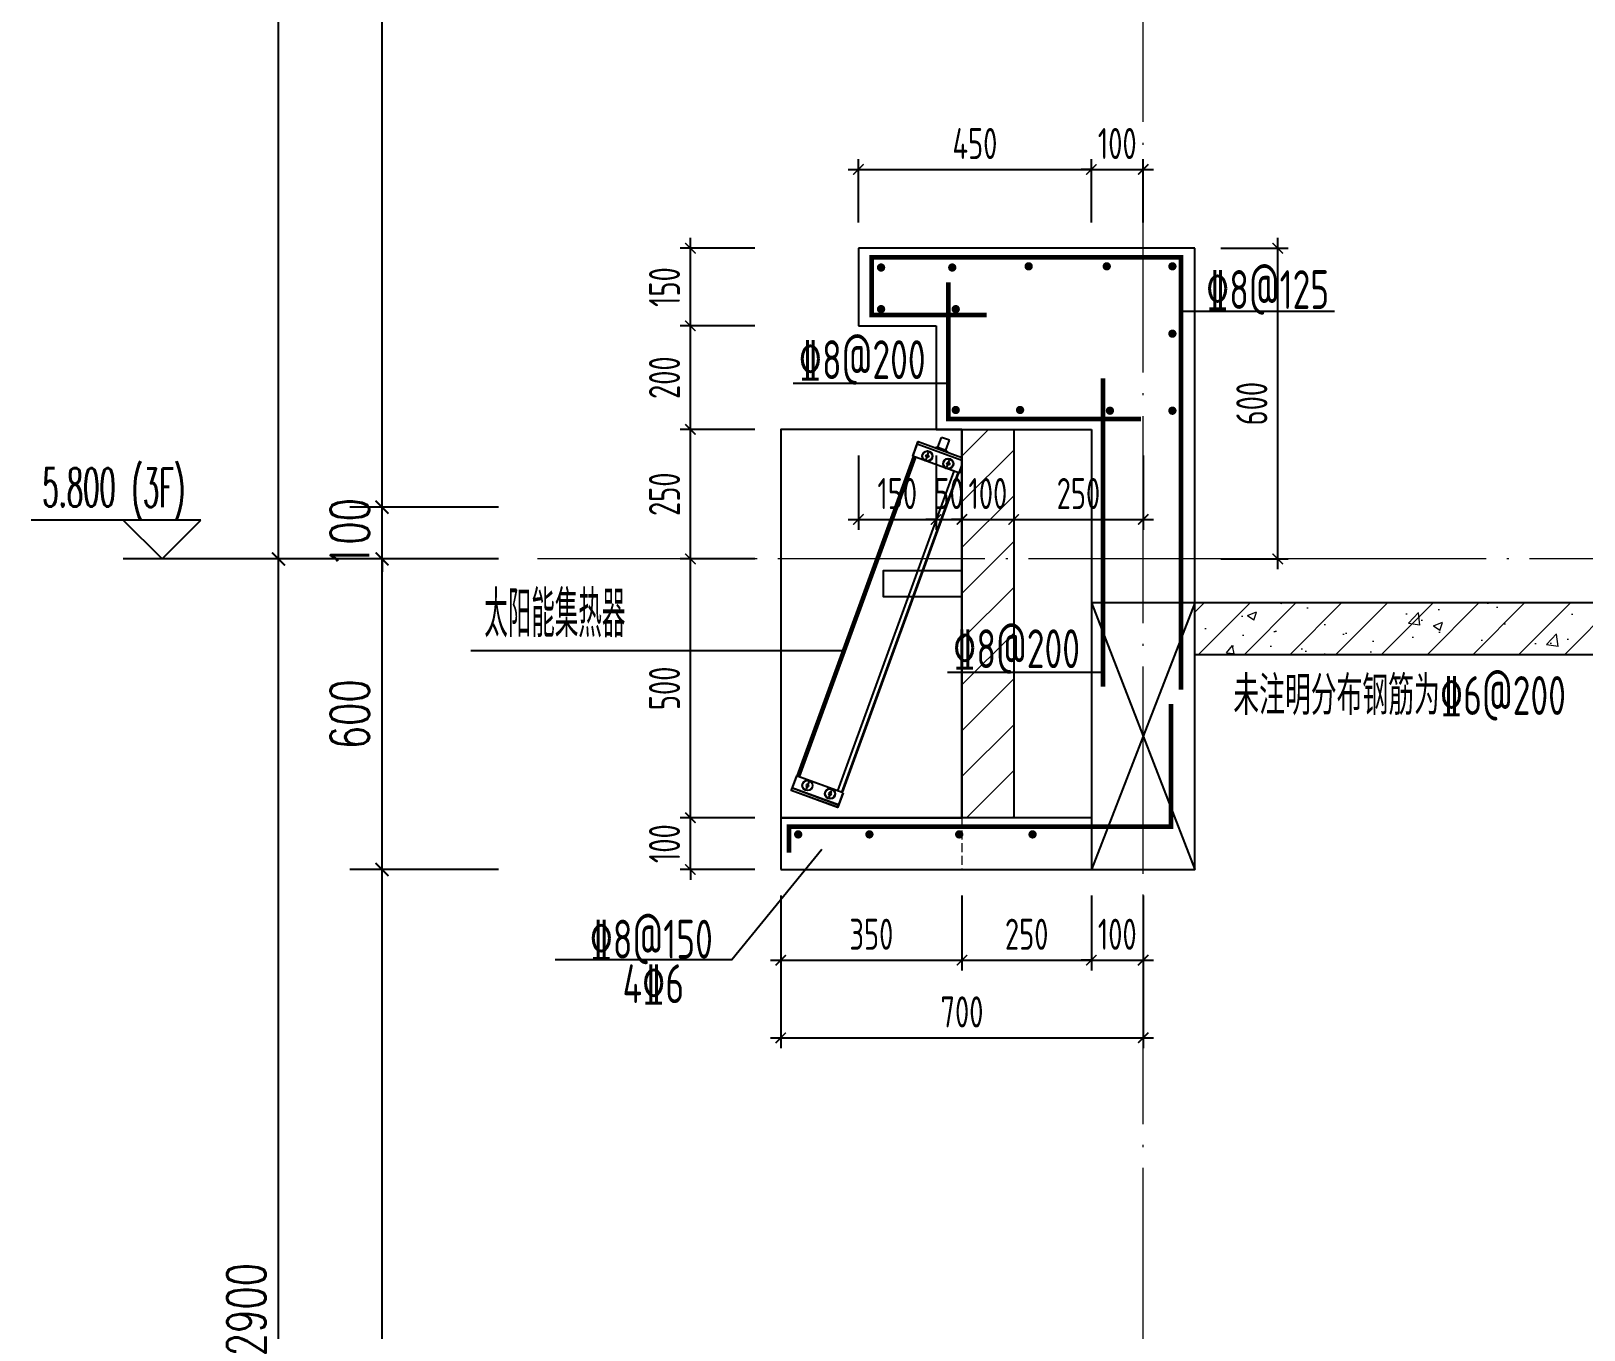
# Model space of a CAD drawing. Extents: x -1307975 to -76406, y -96289 to 379359.
# Drawn here: x -611082 to -608082, y 262491 to 265000 of the extents above; entities that cross this region are included whole.
import ezdxf
from ezdxf.xclip import XClip

# ---------------------------------------------------------------- set-up
doc = ezdxf.new("R2010")
doc.units = 0
doc.header["$LTSCALE"] = 1000
doc.header["$XCLIPFRAME"] = 2
doc.linetypes.add('DASH', pattern=[0.35, 0.25, -0.1])
doc.linetypes.add('DOTE', pattern=[2.42, 2, -0.2, 0.02, -0.2])
doc.layers.get('0').update_dxf_attribs({"linetype": 'CONTINUOUS'})
doc.layers.get('DEFPOINTS').update_dxf_attribs({"linetype": 'CONTINUOUS'})
for name, color, linetype in [('DIM', 2, 'CONTINUOUS'), ('DIM_ELEV', 3, 'CONTINUOUS'), ('DIM_IDEN', 67, 'CONTINUOUS'), ('PUB_DIM', 3, 'CONTINUOUS'), ('PUB_TEXT', 2, 'CONTINUOUS'), ('REIN', 6, 'CONTINUOUS'), ('S-大样-砼线', 7, 'CONTINUOUS'), ('S-引出线', 40, 'CONTINUOUS'), ('TEXT', 2, 'CONTINUOUS'), ('WALL', 5, 'CONTINUOUS'), ('实线层', 7, 'CONTINUOUS')]:
    doc.layers.add(name, color=color, linetype=linetype)
for name, color, linetype, lineweight in [('DOTE', 19, 'DOTE', 9), ('PUB_HATCH', 8, 'CONTINUOUS', 9), ('平面-看线', 45, 'CONTINUOUS', 15)]:
    doc.layers.add(name, color=color, linetype=linetype, lineweight=lineweight)
doc.styles.add('_TCH_DIM', font='SIMPLEX.shx', dxfattribs={"width": 0.7, "bigfont": 'GBCBIG.shx'})
doc.styles.add('_TCH_DIM_T3', font='SIMPLEX', dxfattribs={"width": 0.705882, "bigfont": 'GBCBIG'})
doc.styles.add('DIM_FONT_T3', font='SIMPLEX', dxfattribs={"width": 0.705882, "bigfont": 'GBCBIG'})
doc.styles.add('TSSD_DIMENSION', font='Tssdeng.shx', dxfattribs={"width": 0.7, "bigfont": 'tssdchn.shx'})
doc.styles.add('TSSD_REIN', font='tssdeng.shx', dxfattribs={"width": 0.7, "height": 300, "bigfont": 'tssdchn.shx'})
doc.dimstyles.new('_TCH_ARCH&&25', dxfattribs={"dimtxt": 74.375, "dimasz": 25, "dimexe": 62.5, "dimexo": 75, "dimgap": 25, "dimtad": 1, "dimdec": 0, "dimzin": 0, "dimdsep": 46, "dimtxsty": '_TCH_DIM_T3', "dimblk": 'ARCHTICK', "dimcen": 0.09, "dimclrt": 7, "dimazin": 0, "dimtfac": 1, "dimtdec": 0, "dimtix": 1, "dimtmove": 2, "dimatfit": 3, "dimldrblk": 'ARCHTICK', "dimfxl": 1, "dimtolj": 1, "dimtzin": 0, "dimarcsym": 0})
doc.dimstyles.new('TSSD_20_20', dxfattribs={"dimtxt": 60, "dimasz": 20, "dimexe": 20, "dimexo": 50, "dimgap": 20, "dimtad": 1, "dimdec": 0, "dimzin": 0, "dimdsep": 46, "dimtxsty": 'TSSD_DIMENSION', "dimblk": 'ARCHTICK', "dimblk1": 'ARCHTICK', "dimblk2": 'ARCHTICK', "dimcen": 0, "dimdle": 20, "dimclrt": 7, "dimadec": 0, "dimazin": 0, "dimtfac": 1, "dimtdec": 0, "dimtix": 1, "dimtmove": 2, "dimatfit": 3, "dimfxl": 1, "dimtolj": 1, "dimtzin": 0, "dimarcsym": 0})

# ---------------------------------------------------------------- blocks, each defined once
blk = doc.blocks.new('A$C01192DFB')
at = {"layer": '实线层', "color": 5}
for p, q in [((-245.2, 221), (-235.1, 248.7)), ((-244.8, 220.8), (-234.5, 249)), ((-146.5, 211.5), (-236.8, 244.3)), ((-146.9, 212), (-236.2, 244.4)), ((-235.1, 248.7), (-234.7, 248.5)), ((-145.3, 216.4), (-234.6, 248.9)), ((-145.2, 216.5), (-234.5, 249)), ((-196.4, 238.3), (-189.3, 257.6)), ((-174.3, 252.1), (-189.3, 257.6)), ((-181.3, 232.8), (-174.3, 252.1)), ((-468.5, -396.9), (-243.8, 220.5)), ((-243.5, 220.4), (-468.2, -397)), ((-467.7, -397.2), (-243, 220.2)), ((-240, 219.1), (-464.7, -398.3)), ((-239.5, 218.9), (-464.2, -398.5)), ((-155, 188.2), (-245.2, 221)), ((-219.7, 220.8), (-218.7, 223.5)), ((-217.8, 218.6), (-219.7, 220.8)), ((-219.4, 214.4), (-214.3, 228.2)), ((-218.7, 223.5), (-215.9, 224)), ((-215, 219.1), (-217.8, 218.6)), ((-215.9, 224), (-214, 221.8)), ((-214, 221.8), (-215, 219.1)), ((-196.4, 238.3), (-203, 237.5)), ((-176.7, 228), (-203, 237.5)), ((-196.4, 238.3), (-181.3, 232.8)), ((-181.3, 232.8), (-176.7, 228)), ((-179, 199.7), (-174, 213.5)), ((-155.5, 188.3), (-145.2, 216.5)), ((-155, 188.2), (-144.9, 215.9)), ((-144.9, 215.9), (-145.4, 216)), ((-166, 192.2), (-390.7, -425.2)), ((-165.7, 192), (-390.4, -425.3)), ((-381.9, -428.4), (-157.2, 189)), ((-156.8, 188.8), (-381.5, -428.6)), ((-381.1, -428.7), (-156.4, 188.7)), ((-179.3, 206.1), (-178.4, 208.8)), ((-177.5, 203.9), (-179.3, 206.1)), ((-178.4, 208.8), (-175.5, 209.3)), ((-174.6, 204.4), (-177.5, 203.9)), ((-175.5, 209.3), (-173.7, 207.1)), ((-173.7, 207.1), (-174.6, 204.4)), ((-469.9, -396.4), (-480, -424.1)), ((-469.5, -396.6), (-479.7, -424.8)), ((-388.2, -452.5), (-478.4, -419.7)), ((-379.7, -429.2), (-469.9, -396.4)), ((-379.7, -429.2), (-468, -397.1)), ((-450.2, -412.7), (-451.2, -415.4)), ((-451.2, -415.4), (-449.4, -417.6)), ((-445.9, -408), (-450.9, -421.8)), ((-447.4, -412.2), (-450.2, -412.7)), ((-449.4, -417.6), (-446.5, -417.1)), ((-445.5, -414.4), (-447.4, -412.2)), ((-446.5, -417.1), (-445.5, -414.4)), ((-480, -424.1), (-479.6, -424.3)), ((-390.4, -457.1), (-479.7, -424.6)), ((-390.5, -457.2), (-479.7, -424.8)), ((-388.8, -452.7), (-478.1, -420.2)), ((-406.6, -428.6), (-407.6, -431.3)), ((-407.6, -431.3), (-405.7, -433.5)), ((-402.2, -423.9), (-407.2, -437.7)), ((-403.7, -428.1), (-406.6, -428.6)), ((-405.7, -433.5), (-402.9, -433)), ((-401.9, -430.3), (-403.7, -428.1)), ((-402.9, -433), (-401.9, -430.3)), ((-380.2, -429.1), (-390.5, -457.2)), ((-379.7, -429.2), (-389.8, -456.9)), ((-389.8, -456.9), (-390.3, -456.8))]:
    blk.add_line(p, q, dxfattribs=at)
for points in [[(-236.8, 244.3), (-236.7, 244.4), (-236.5, 244.5), (-236.4, 244.5), (-236.2, 244.4)], [(-146.5, 211.5), (-146.5, 211.6), (-146.6, 211.7), (-146.7, 211.9), (-146.9, 212)], [(-478.4, -419.7), (-478.4, -419.8), (-478.4, -420), (-478.2, -420.1), (-478.1, -420.2)], [(-388.2, -452.5), (-388.3, -452.6), (-388.4, -452.7), (-388.6, -452.7), (-388.8, -452.7)]]:
    blk.add_lwpolyline(points, dxfattribs=at)
blk.add_lwpolyline([(0, 0), (-302.4, 0), (-302.4, -49.7), (0, -49.7)], close=True, dxfattribs=at)
for centre, radius in [((-216.8, 221.3), 10), ((-216.8, 221.3), 9.5), ((-176.5, 206.6), 10), ((-176.5, 206.6), 9.5), ((-448.4, -414.9), 10), ((-448.4, -414.9), 9.5), ((-404.7, -430.8), 10), ((-404.7, -430.8), 9.5)]:
    blk.add_circle(centre, radius, dxfattribs=at)
for centre, start, end in [((-234.7, 248.5), 70, 160), ((-145.4, 216), 340, 70), ((-479.6, -424.3), 160, 250), ((-390.3, -456.8), 250, 340)]:
    blk.add_arc(centre, 0.5, start, end, dxfattribs=at)
blk = doc.blocks.new('_ArchTick')
at = {"color": 0, "linetype": 'ByBlock', "const_width": 0.15}
blk.add_lwpolyline([(-0.5, -0.5), (0.5, 0.5)], dxfattribs=at)
blk = doc.blocks.new('*D3181')
at = {"layer": 'DEFPOINTS', "color": 0, "transparency": 16777216}
for p in [(-609033.3, 264733.1), (-609483.3, 264580.8), (-609033.3, 264580.8)]:
    blk.add_point(p, dxfattribs=at)
at = {"layer": 'DIM', "color": 0, "lineweight": -2, "transparency": 16777216}
for p, q in [((-609483.3, 264630.8), (-609483.3, 264753.1)), ((-609033.3, 264630.8), (-609033.3, 264753.1)), ((-609503.3, 264733.1), (-609013.3, 264733.1))]:
    blk.add_line(p, q, dxfattribs=at)
at = {"layer": 'DIM', "color": 0, "lineweight": -2, "transparency": 16777216, "xscale": 20, "yscale": 20, "zscale": 20, "rotation": 180}
blk.add_blockref('_ArchTick', (-609483.3, 264733.1), dxfattribs=at)
at = {"layer": 'DIM', "color": 0, "lineweight": -2, "transparency": 16777216, "xscale": 20, "yscale": 20, "zscale": 20}
blk.add_blockref('_ArchTick', (-609033.3, 264733.1), dxfattribs=at)
at = {"layer": 'DIM', "color": 7, "transparency": 16777216, "insert": (-609258.3, 264783.1), "char_height": 60, "attachment_point": 5, "style": 'TSSD_DIMENSION'}
blk.add_mtext('\\A1;450', dxfattribs=at)
blk = doc.blocks.new('*D3182')
at = {"layer": 'DEFPOINTS', "color": 0, "transparency": 16777216}
for p in [(-608933.3, 264733.1), (-609033.3, 264580.8), (-608933.3, 264580.8)]:
    blk.add_point(p, dxfattribs=at)
at = {"layer": 'DIM', "color": 0, "lineweight": -2, "transparency": 16777216}
for p, q in [((-609033.3, 264630.8), (-609033.3, 264753.1)), ((-608933.3, 264630.8), (-608933.3, 264753.1)), ((-609033.3, 264733.1), (-609053.3, 264733.1)), ((-609033.3, 264733.1), (-608933.3, 264733.1)), ((-608933.3, 264733.1), (-608913.3, 264733.1))]:
    blk.add_line(p, q, dxfattribs=at)
at = {"layer": 'DIM', "color": 0, "lineweight": -2, "transparency": 16777216, "xscale": 20, "yscale": 20, "zscale": 20}
blk.add_blockref('_ArchTick', (-609033.3, 264733.1), dxfattribs=at)
at = {"layer": 'DIM', "color": 0, "lineweight": -2, "transparency": 16777216, "xscale": 20, "yscale": 20, "zscale": 20, "rotation": 180}
blk.add_blockref('_ArchTick', (-608933.3, 264733.1), dxfattribs=at)
at = {"layer": 'DIM', "color": 7, "transparency": 16777216, "insert": (-608983.3, 264783.1), "char_height": 60, "attachment_point": 5, "style": 'TSSD_DIMENSION'}
blk.add_mtext('\\A1;100', dxfattribs=at)
blk = doc.blocks.new('*D3183')
at = {"layer": 'DEFPOINTS', "color": 0, "transparency": 16777216}
for p in [(-609483.3, 264230.7), (-609333.3, 264230.7), (-609333.3, 264057)]:
    blk.add_point(p, dxfattribs=at)
at = {"layer": 'DIM', "color": 0, "lineweight": -2, "transparency": 16777216}
for p, q in [((-609483.3, 264180.7), (-609483.3, 264037)), ((-609333.3, 264180.7), (-609333.3, 264037)), ((-609503.3, 264057), (-609313.3, 264057))]:
    blk.add_line(p, q, dxfattribs=at)
at = {"layer": 'DIM', "color": 0, "lineweight": -2, "transparency": 16777216, "xscale": 20, "yscale": 20, "zscale": 20, "rotation": 180}
blk.add_blockref('_ArchTick', (-609483.3, 264057), dxfattribs=at)
at = {"layer": 'DIM', "color": 0, "lineweight": -2, "transparency": 16777216, "xscale": 20, "yscale": 20, "zscale": 20}
blk.add_blockref('_ArchTick', (-609333.3, 264057), dxfattribs=at)
at = {"layer": 'DIM', "color": 7, "transparency": 16777216, "insert": (-609408.3, 264107), "char_height": 60, "attachment_point": 5, "style": 'TSSD_DIMENSION'}
blk.add_mtext('\\A1;150', dxfattribs=at)
blk = doc.blocks.new('*D3184')
at = {"layer": 'DEFPOINTS', "color": 0, "transparency": 16777216}
for p in [(-609333.3, 264230.7), (-609283.3, 264230.7), (-609283.3, 264057)]:
    blk.add_point(p, dxfattribs=at)
at = {"layer": 'DIM', "color": 0, "lineweight": -2, "transparency": 16777216}
for p, q in [((-609333.3, 264180.7), (-609333.3, 264037)), ((-609283.3, 264180.7), (-609283.3, 264037)), ((-609333.3, 264057), (-609353.3, 264057)), ((-609333.3, 264057), (-609283.3, 264057)), ((-609283.3, 264057), (-609263.3, 264057))]:
    blk.add_line(p, q, dxfattribs=at)
at = {"layer": 'DIM', "color": 0, "lineweight": -2, "transparency": 16777216, "xscale": 20, "yscale": 20, "zscale": 20}
blk.add_blockref('_ArchTick', (-609333.3, 264057), dxfattribs=at)
at = {"layer": 'DIM', "color": 0, "lineweight": -2, "transparency": 16777216, "xscale": 20, "yscale": 20, "zscale": 20, "rotation": 180}
blk.add_blockref('_ArchTick', (-609283.3, 264057), dxfattribs=at)
at = {"layer": 'DIM', "color": 7, "transparency": 16777216, "insert": (-609308.3, 264107), "char_height": 60, "attachment_point": 5, "style": 'TSSD_DIMENSION'}
blk.add_mtext('\\A1;50', dxfattribs=at)
blk = doc.blocks.new('*D3185')
at = {"layer": 'DEFPOINTS', "color": 0, "transparency": 16777216}
for p in [(-609283.3, 264230.7), (-609183.3, 264230.7), (-609183.3, 264057)]:
    blk.add_point(p, dxfattribs=at)
at = {"layer": 'DIM', "color": 0, "lineweight": -2, "transparency": 16777216}
for p, q in [((-609283.3, 264180.7), (-609283.3, 264037)), ((-609183.3, 264180.7), (-609183.3, 264037)), ((-609283.3, 264057), (-609303.3, 264057)), ((-609283.3, 264057), (-609183.3, 264057)), ((-609183.3, 264057), (-609163.3, 264057))]:
    blk.add_line(p, q, dxfattribs=at)
at = {"layer": 'DIM', "color": 0, "lineweight": -2, "transparency": 16777216, "xscale": 20, "yscale": 20, "zscale": 20}
blk.add_blockref('_ArchTick', (-609283.3, 264057), dxfattribs=at)
at = {"layer": 'DIM', "color": 0, "lineweight": -2, "transparency": 16777216, "xscale": 20, "yscale": 20, "zscale": 20, "rotation": 180}
blk.add_blockref('_ArchTick', (-609183.3, 264057), dxfattribs=at)
at = {"layer": 'DIM', "color": 7, "transparency": 16777216, "insert": (-609233.3, 264107), "char_height": 60, "attachment_point": 5, "style": 'TSSD_DIMENSION'}
blk.add_mtext('\\A1;100', dxfattribs=at)
blk = doc.blocks.new('*D3186')
at = {"layer": 'DEFPOINTS', "color": 0, "transparency": 16777216}
for p in [(-609183.3, 264230.7), (-608933.3, 264230.7), (-608933.3, 264057)]:
    blk.add_point(p, dxfattribs=at)
at = {"layer": 'DIM', "color": 0, "lineweight": -2, "transparency": 16777216}
for p, q in [((-609183.3, 264180.7), (-609183.3, 264037)), ((-608933.3, 264180.7), (-608933.3, 264037)), ((-609203.3, 264057), (-608913.3, 264057))]:
    blk.add_line(p, q, dxfattribs=at)
at = {"layer": 'DIM', "color": 0, "lineweight": -2, "transparency": 16777216, "xscale": 20, "yscale": 20, "zscale": 20, "rotation": 180}
blk.add_blockref('_ArchTick', (-609183.3, 264057), dxfattribs=at)
at = {"layer": 'DIM', "color": 0, "lineweight": -2, "transparency": 16777216, "xscale": 20, "yscale": 20, "zscale": 20}
blk.add_blockref('_ArchTick', (-608933.3, 264057), dxfattribs=at)
at = {"layer": 'DIM', "color": 7, "transparency": 16777216, "insert": (-609058.3, 264107), "char_height": 60, "attachment_point": 5, "style": 'TSSD_DIMENSION'}
blk.add_mtext('\\A1;250', dxfattribs=at)
blk = doc.blocks.new('*D3199')
at = {"layer": 'DEFPOINTS', "color": 0, "transparency": 16777216}
for p in [(-609633.3, 263380.7), (-608933.3, 263380.7), (-608933.3, 263055.7)]:
    blk.add_point(p, dxfattribs=at)
at = {"layer": 'DIM', "color": 0, "lineweight": -2, "transparency": 16777216}
for p, q in [((-609633.3, 263330.7), (-609633.3, 263035.7)), ((-608933.3, 263330.7), (-608933.3, 263035.7)), ((-609653.3, 263055.7), (-608913.3, 263055.7))]:
    blk.add_line(p, q, dxfattribs=at)
at = {"layer": 'DIM', "color": 0, "lineweight": -2, "transparency": 16777216, "xscale": 20, "yscale": 20, "zscale": 20, "rotation": 180}
blk.add_blockref('_ArchTick', (-609633.3, 263055.7), dxfattribs=at)
at = {"layer": 'DIM', "color": 0, "lineweight": -2, "transparency": 16777216, "xscale": 20, "yscale": 20, "zscale": 20}
blk.add_blockref('_ArchTick', (-608933.3, 263055.7), dxfattribs=at)
at = {"layer": 'DIM', "color": 7, "transparency": 16777216, "insert": (-609283.3, 263105.7), "char_height": 60, "attachment_point": 5, "style": 'TSSD_DIMENSION'}
blk.add_mtext('\\A1;700', dxfattribs=at)
blk = doc.blocks.new('*D3200')
at = {"layer": 'DEFPOINTS', "color": 0, "transparency": 16777216}
for p in [(-609633.3, 263380.7), (-609283.3, 263380.7), (-609283.3, 263205.7)]:
    blk.add_point(p, dxfattribs=at)
at = {"layer": 'DIM', "color": 0, "lineweight": -2, "transparency": 16777216}
for p, q in [((-609633.3, 263330.7), (-609633.3, 263185.7)), ((-609283.3, 263330.7), (-609283.3, 263185.7)), ((-609653.3, 263205.7), (-609263.3, 263205.7))]:
    blk.add_line(p, q, dxfattribs=at)
at = {"layer": 'DIM', "color": 0, "lineweight": -2, "transparency": 16777216, "xscale": 20, "yscale": 20, "zscale": 20, "rotation": 180}
blk.add_blockref('_ArchTick', (-609633.3, 263205.7), dxfattribs=at)
at = {"layer": 'DIM', "color": 0, "lineweight": -2, "transparency": 16777216, "xscale": 20, "yscale": 20, "zscale": 20}
blk.add_blockref('_ArchTick', (-609283.3, 263205.7), dxfattribs=at)
at = {"layer": 'DIM', "color": 7, "transparency": 16777216, "insert": (-609458.3, 263255.7), "char_height": 60, "attachment_point": 5, "style": 'TSSD_DIMENSION'}
blk.add_mtext('\\A1;350', dxfattribs=at)
blk = doc.blocks.new('*D3201')
at = {"layer": 'DEFPOINTS', "color": 0, "transparency": 16777216}
for p in [(-609283.3, 263380.7), (-609033.3, 263380.7), (-609033.3, 263205.7)]:
    blk.add_point(p, dxfattribs=at)
at = {"layer": 'DIM', "color": 0, "lineweight": -2, "transparency": 16777216}
for p, q in [((-609283.3, 263330.7), (-609283.3, 263185.7)), ((-609033.3, 263330.7), (-609033.3, 263185.7)), ((-609303.3, 263205.7), (-609013.3, 263205.7))]:
    blk.add_line(p, q, dxfattribs=at)
at = {"layer": 'DIM', "color": 0, "lineweight": -2, "transparency": 16777216, "xscale": 20, "yscale": 20, "zscale": 20, "rotation": 180}
blk.add_blockref('_ArchTick', (-609283.3, 263205.7), dxfattribs=at)
at = {"layer": 'DIM', "color": 0, "lineweight": -2, "transparency": 16777216, "xscale": 20, "yscale": 20, "zscale": 20}
blk.add_blockref('_ArchTick', (-609033.3, 263205.7), dxfattribs=at)
at = {"layer": 'DIM', "color": 7, "transparency": 16777216, "insert": (-609158.3, 263255.7), "char_height": 60, "attachment_point": 5, "style": 'TSSD_DIMENSION'}
blk.add_mtext('\\A1;250', dxfattribs=at)
blk = doc.blocks.new('*D3202')
at = {"layer": 'DEFPOINTS', "color": 0, "transparency": 16777216}
for p in [(-609033.3, 263380.7), (-608933.3, 263380.7), (-608933.3, 263205.7)]:
    blk.add_point(p, dxfattribs=at)
at = {"layer": 'DIM', "color": 0, "lineweight": -2, "transparency": 16777216}
for p, q in [((-609033.3, 263330.7), (-609033.3, 263185.7)), ((-608933.3, 263330.7), (-608933.3, 263185.7)), ((-609033.3, 263205.7), (-609053.3, 263205.7)), ((-609033.3, 263205.7), (-608933.3, 263205.7)), ((-608933.3, 263205.7), (-608913.3, 263205.7))]:
    blk.add_line(p, q, dxfattribs=at)
at = {"layer": 'DIM', "color": 0, "lineweight": -2, "transparency": 16777216, "xscale": 20, "yscale": 20, "zscale": 20}
blk.add_blockref('_ArchTick', (-609033.3, 263205.7), dxfattribs=at)
at = {"layer": 'DIM', "color": 0, "lineweight": -2, "transparency": 16777216, "xscale": 20, "yscale": 20, "zscale": 20, "rotation": 180}
blk.add_blockref('_ArchTick', (-608933.3, 263205.7), dxfattribs=at)
at = {"layer": 'DIM', "color": 7, "transparency": 16777216, "insert": (-608983.3, 263255.7), "char_height": 60, "attachment_point": 5, "style": 'TSSD_DIMENSION'}
blk.add_mtext('\\A1;100', dxfattribs=at)
blk = doc.blocks.new('*D3205')
at = {"layer": 'DEFPOINTS', "color": 0, "transparency": 16777216}
for p in [(-608833.3, 264580.8), (-608673.3, 264580.8), (-608833.3, 263980.7)]:
    blk.add_point(p, dxfattribs=at)
at = {"layer": 'DIM', "color": 0, "lineweight": -2, "transparency": 16777216}
for p, q in [((-608783.3, 264580.8), (-608653.3, 264580.8)), ((-608673.3, 263960.7), (-608673.3, 264600.8)), ((-608783.3, 263980.7), (-608653.3, 263980.7))]:
    blk.add_line(p, q, dxfattribs=at)
at = {"layer": 'DIM', "color": 0, "lineweight": -2, "transparency": 16777216, "xscale": 20, "yscale": 20, "zscale": 20}
for p, rotation in [((-608673.3, 264580.8), 90), ((-608673.3, 263980.7), 270)]:
    blk.add_blockref('_ArchTick', p, dxfattribs=dict(at, rotation=rotation))
at = {"layer": 'DIM', "color": 7, "transparency": 16777216, "insert": (-608723.3, 264280.7), "char_height": 60, "attachment_point": 5, "rotation": 90, "style": 'TSSD_DIMENSION'}
blk.add_mtext('\\A1;600', dxfattribs=at)
blk = doc.blocks.new('*D3206')
at = {"layer": 'DEFPOINTS', "color": 0, "transparency": 16777216}
for p in [(-609807.9, 264580.8), (-609633.3, 264580.8), (-609633.3, 264430.8)]:
    blk.add_point(p, dxfattribs=at)
at = {"layer": 'DIM', "color": 0, "lineweight": -2, "transparency": 16777216}
for p, q in [((-609683.3, 264580.8), (-609827.9, 264580.8)), ((-609807.9, 264410.8), (-609807.9, 264600.8)), ((-609683.3, 264430.8), (-609827.9, 264430.8))]:
    blk.add_line(p, q, dxfattribs=at)
at = {"layer": 'DIM', "color": 0, "lineweight": -2, "transparency": 16777216, "xscale": 20, "yscale": 20, "zscale": 20}
for p, rotation in [((-609807.9, 264580.8), 90), ((-609807.9, 264430.8), 270)]:
    blk.add_blockref('_ArchTick', p, dxfattribs=dict(at, rotation=rotation))
at = {"layer": 'DIM', "color": 7, "transparency": 16777216, "insert": (-609857.9, 264505.8), "char_height": 60, "attachment_point": 5, "rotation": 90, "style": 'TSSD_DIMENSION'}
blk.add_mtext('\\A1;150', dxfattribs=at)
blk = doc.blocks.new('*D3207')
at = {"layer": 'DEFPOINTS', "color": 0, "transparency": 16777216}
for p in [(-609807.9, 264430.8), (-609633.3, 264430.8), (-609633.3, 264230.8)]:
    blk.add_point(p, dxfattribs=at)
at = {"layer": 'DIM', "color": 0, "lineweight": -2, "transparency": 16777216}
for p, q in [((-609683.3, 264430.8), (-609827.9, 264430.8)), ((-609807.9, 264210.8), (-609807.9, 264450.8)), ((-609683.3, 264230.8), (-609827.9, 264230.8))]:
    blk.add_line(p, q, dxfattribs=at)
at = {"layer": 'DIM', "color": 0, "lineweight": -2, "transparency": 16777216, "xscale": 20, "yscale": 20, "zscale": 20}
for p, rotation in [((-609807.9, 264430.8), 90), ((-609807.9, 264230.8), 270)]:
    blk.add_blockref('_ArchTick', p, dxfattribs=dict(at, rotation=rotation))
at = {"layer": 'DIM', "color": 7, "transparency": 16777216, "insert": (-609857.9, 264330.8), "char_height": 60, "attachment_point": 5, "rotation": 90, "style": 'TSSD_DIMENSION'}
blk.add_mtext('\\A1;200', dxfattribs=at)
blk = doc.blocks.new('*D3208')
at = {"layer": 'DEFPOINTS', "color": 0, "transparency": 16777216}
for p in [(-609807.9, 264230.8), (-609633.3, 264230.8), (-609633.3, 263980.7)]:
    blk.add_point(p, dxfattribs=at)
at = {"layer": 'DIM', "color": 0, "lineweight": -2, "transparency": 16777216}
for p, q in [((-609807.9, 263960.7), (-609807.9, 264250.8)), ((-609683.3, 264230.8), (-609827.9, 264230.8)), ((-609683.3, 263980.7), (-609827.9, 263980.7))]:
    blk.add_line(p, q, dxfattribs=at)
at = {"layer": 'DIM', "color": 0, "lineweight": -2, "transparency": 16777216, "xscale": 20, "yscale": 20, "zscale": 20}
for p, rotation in [((-609807.9, 264230.8), 90), ((-609807.9, 263980.7), 270)]:
    blk.add_blockref('_ArchTick', p, dxfattribs=dict(at, rotation=rotation))
at = {"layer": 'DIM', "color": 7, "transparency": 16777216, "insert": (-609857.9, 264105.7), "char_height": 60, "attachment_point": 5, "rotation": 90, "style": 'TSSD_DIMENSION'}
blk.add_mtext('\\A1;250', dxfattribs=at)
blk = doc.blocks.new('*D3209')
at = {"layer": 'DEFPOINTS', "color": 0, "transparency": 16777216}
for p in [(-609807.9, 263980.7), (-609633.3, 263980.7), (-609633.3, 263480.7)]:
    blk.add_point(p, dxfattribs=at)
at = {"layer": 'DIM', "color": 0, "lineweight": -2, "transparency": 16777216}
for p, q in [((-609683.3, 263980.7), (-609827.9, 263980.7)), ((-609807.9, 263460.7), (-609807.9, 264000.7)), ((-609683.3, 263480.7), (-609827.9, 263480.7))]:
    blk.add_line(p, q, dxfattribs=at)
at = {"layer": 'DIM', "color": 0, "lineweight": -2, "transparency": 16777216, "xscale": 20, "yscale": 20, "zscale": 20}
for p, rotation in [((-609807.9, 263980.7), 90), ((-609807.9, 263480.7), 270)]:
    blk.add_blockref('_ArchTick', p, dxfattribs=dict(at, rotation=rotation))
at = {"layer": 'DIM', "color": 7, "transparency": 16777216, "insert": (-609857.9, 263730.7), "char_height": 60, "attachment_point": 5, "rotation": 90, "style": 'TSSD_DIMENSION'}
blk.add_mtext('\\A1;500', dxfattribs=at)
blk = doc.blocks.new('*D3210')
at = {"layer": 'DEFPOINTS', "color": 0, "transparency": 16777216}
for p in [(-609807.9, 263480.7), (-609633.3, 263480.7), (-609633.3, 263380.7)]:
    blk.add_point(p, dxfattribs=at)
at = {"layer": 'DIM', "color": 0, "lineweight": -2, "transparency": 16777216}
for p, q in [((-609807.9, 263480.7), (-609807.9, 263500.7)), ((-609683.3, 263480.7), (-609827.9, 263480.7)), ((-609807.9, 263380.7), (-609807.9, 263480.7)), ((-609683.3, 263380.7), (-609827.9, 263380.7)), ((-609807.9, 263380.7), (-609807.9, 263360.7))]:
    blk.add_line(p, q, dxfattribs=at)
at = {"layer": 'DIM', "color": 0, "lineweight": -2, "transparency": 16777216, "xscale": 20, "yscale": 20, "zscale": 20}
for p, rotation in [((-609807.9, 263480.7), 270), ((-609807.9, 263380.7), 90)]:
    blk.add_blockref('_ArchTick', p, dxfattribs=dict(at, rotation=rotation))
at = {"layer": 'DIM', "color": 7, "transparency": 16777216, "insert": (-609857.9, 263430.7), "char_height": 60, "attachment_point": 5, "rotation": 90, "style": 'TSSD_DIMENSION'}
blk.add_mtext('\\A1;100', dxfattribs=at)
blk = doc.blocks.new('*D3241')
at = {"layer": 'DEFPOINTS', "color": 0, "transparency": 16777216}
for p in [(-610403.5, 263380.7), (-610103.5, 263380.7), (-610103.5, 261180.7)]:
    blk.add_point(p, dxfattribs=at)
at = {"layer": 'PUB_DIM', "color": 0, "lineweight": -2, "transparency": 16777216}
for p, q in [((-610178.5, 263380.7), (-610466, 263380.7)), ((-610403.5, 261180.7), (-610403.5, 263380.7)), ((-610178.5, 261180.7), (-610466, 261180.7))]:
    blk.add_line(p, q, dxfattribs=at)
at = {"layer": 'PUB_DIM', "color": 0, "lineweight": -2, "transparency": 16777216, "xscale": 25, "yscale": 25, "zscale": 25}
for p, rotation in [((-610403.5, 263380.7), 90), ((-610403.5, 261180.7), 270)]:
    blk.add_blockref('_ArchTick', p, dxfattribs=dict(at, rotation=rotation))
at = {"layer": 'PUB_DIM', "color": 7, "transparency": 16777216, "insert": (-610465.7, 262280.7), "char_height": 74.38, "attachment_point": 5, "rotation": 90, "style": '_TCH_DIM_T3'}
blk.add_mtext('\\A1;2200', dxfattribs=at)
blk = doc.blocks.new('*D3242')
at = {"layer": 'DEFPOINTS', "color": 0, "transparency": 16777216}
for p in [(-610403.5, 263980.7), (-610103.5, 263980.7), (-610103.5, 263380.7)]:
    blk.add_point(p, dxfattribs=at)
at = {"layer": 'PUB_DIM', "color": 0, "lineweight": -2, "transparency": 16777216}
for p, q in [((-610178.5, 263980.7), (-610466, 263980.7)), ((-610403.5, 263380.7), (-610403.5, 263980.7)), ((-610178.5, 263380.7), (-610466, 263380.7))]:
    blk.add_line(p, q, dxfattribs=at)
at = {"layer": 'PUB_DIM', "color": 0, "lineweight": -2, "transparency": 16777216, "xscale": 25, "yscale": 25, "zscale": 25}
for p, rotation in [((-610403.5, 263980.7), 90), ((-610403.5, 263380.7), 270)]:
    blk.add_blockref('_ArchTick', p, dxfattribs=dict(at, rotation=rotation))
at = {"layer": 'PUB_DIM', "color": 7, "transparency": 16777216, "insert": (-610465.7, 263680.7), "char_height": 74.38, "attachment_point": 5, "rotation": 90, "style": '_TCH_DIM_T3'}
blk.add_mtext('\\A1;600', dxfattribs=at)
blk = doc.blocks.new('*D3243')
at = {"layer": 'DEFPOINTS', "color": 0, "transparency": 16777216}
for p in [(-610403.5, 264080.7), (-610103.5, 264080.7), (-610103.5, 263980.7)]:
    blk.add_point(p, dxfattribs=at)
at = {"layer": 'PUB_DIM', "color": 0, "lineweight": -2, "transparency": 16777216}
for p, q in [((-610403.5, 264080.7), (-610403.5, 264105.7)), ((-610178.5, 264080.7), (-610466, 264080.7)), ((-610403.5, 263980.7), (-610403.5, 264080.7)), ((-610178.5, 263980.7), (-610466, 263980.7)), ((-610403.5, 263980.7), (-610403.5, 263955.7))]:
    blk.add_line(p, q, dxfattribs=at)
at = {"layer": 'PUB_DIM', "color": 0, "lineweight": -2, "transparency": 16777216, "xscale": 25, "yscale": 25, "zscale": 25}
for p, rotation in [((-610403.5, 264080.7), 270), ((-610403.5, 263980.7), 90)]:
    blk.add_blockref('_ArchTick', p, dxfattribs=dict(at, rotation=rotation))
at = {"layer": 'PUB_DIM', "color": 7, "transparency": 16777216, "insert": (-610465.7, 264030.7), "char_height": 74.38, "attachment_point": 5, "rotation": 90, "style": '_TCH_DIM_T3'}
blk.add_mtext('\\A1;100', dxfattribs=at)
blk = doc.blocks.new('*D3244')
at = {"layer": 'DEFPOINTS', "color": 0, "transparency": 16777216}
for p in [(-610403.5, 266280.7), (-610103.5, 266280.7), (-610103.5, 264080.7)]:
    blk.add_point(p, dxfattribs=at)
at = {"layer": 'PUB_DIM', "color": 0, "lineweight": -2, "transparency": 16777216}
for p, q in [((-610178.5, 266280.7), (-610466, 266280.7)), ((-610403.5, 264080.7), (-610403.5, 266280.7)), ((-610178.5, 264080.7), (-610466, 264080.7))]:
    blk.add_line(p, q, dxfattribs=at)
at = {"layer": 'PUB_DIM', "color": 0, "lineweight": -2, "transparency": 16777216, "xscale": 25, "yscale": 25, "zscale": 25}
for p, rotation in [((-610403.5, 266280.7), 90), ((-610403.5, 264080.7), 270)]:
    blk.add_blockref('_ArchTick', p, dxfattribs=dict(at, rotation=rotation))
at = {"layer": 'PUB_DIM', "color": 7, "transparency": 16777216, "insert": (-610465.7, 265180.7), "char_height": 74.38, "attachment_point": 5, "rotation": 90, "style": '_TCH_DIM_T3'}
blk.add_mtext('\\A1;2200', dxfattribs=at)
blk = doc.blocks.new('*D3258')
at = {"layer": 'DEFPOINTS', "color": 0, "transparency": 16777216}
for p in [(-610603.5, 263980.7), (-610103.5, 263980.7), (-610103.5, 261080.7)]:
    blk.add_point(p, dxfattribs=at)
at = {"layer": 'PUB_DIM', "color": 0, "lineweight": -2, "transparency": 16777216}
for p, q in [((-610178.5, 263980.7), (-610666, 263980.7)), ((-610603.5, 261080.7), (-610603.5, 263980.7)), ((-610178.5, 261080.7), (-610666, 261080.7))]:
    blk.add_line(p, q, dxfattribs=at)
at = {"layer": 'PUB_DIM', "color": 0, "lineweight": -2, "transparency": 16777216, "xscale": 25, "yscale": 25, "zscale": 25}
for p, rotation in [((-610603.5, 263980.7), 90), ((-610603.5, 261080.7), 270)]:
    blk.add_blockref('_ArchTick', p, dxfattribs=dict(at, rotation=rotation))
at = {"layer": 'PUB_DIM', "color": 7, "transparency": 16777216, "insert": (-610665.7, 262530.7), "char_height": 74.38, "attachment_point": 5, "rotation": 90, "style": '_TCH_DIM_T3'}
blk.add_mtext('\\A1;2900', dxfattribs=at)
blk = doc.blocks.new('*D3259')
at = {"layer": 'DEFPOINTS', "color": 0, "transparency": 16777216}
for p in [(-610603.5, 266880.7), (-610103.5, 266880.7), (-610103.5, 263980.7)]:
    blk.add_point(p, dxfattribs=at)
at = {"layer": 'PUB_DIM', "color": 0, "lineweight": -2, "transparency": 16777216}
for p, q in [((-610178.5, 266880.7), (-610666, 266880.7)), ((-610603.5, 263980.7), (-610603.5, 266880.7)), ((-610178.5, 263980.7), (-610666, 263980.7))]:
    blk.add_line(p, q, dxfattribs=at)
at = {"layer": 'PUB_DIM', "color": 0, "lineweight": -2, "transparency": 16777216, "xscale": 25, "yscale": 25, "zscale": 25}
for p, rotation in [((-610603.5, 266880.7), 90), ((-610603.5, 263980.7), 270)]:
    blk.add_blockref('_ArchTick', p, dxfattribs=dict(at, rotation=rotation))
at = {"layer": 'PUB_DIM', "color": 7, "transparency": 16777216, "insert": (-610665.7, 265430.7), "char_height": 74.38, "attachment_point": 5, "rotation": 90, "style": '_TCH_DIM_T3'}
blk.add_mtext('\\A1;2900', dxfattribs=at)
blk = doc.blocks.new('20210809.02271152')
at = {"layer": 'REIN', "const_width": 9}
for points in [[(87988.1, 67904.5), (87766, 67904.5), (87766, 68015.8), (88363.7, 68015.8), (88363.7, 67180.8)], [(87914.3, 67967.4), (87914.3, 67703.8), (88286.6, 67703.8)], [(88212.6, 67186.4), (88212.6, 67782.3)], [(87606.1, 66865.9), (87606.1, 66916.3), (88344.3, 66916.3), (88344.3, 67153.2)]]:
    blk.add_lwpolyline(points, dxfattribs=at)
at = {"layer": 'REIN', "const_width": 8}
for points in [[(87780.2, 67996.2, 1), (87788.2, 67996.2, 1)], [(87917.7, 67996.2, 1), (87925.7, 67996.2, 1)], [(88065.3, 67998.5, 1), (88073.3, 67998.5, 1)], [(88216.1, 67998.5, 1), (88224.1, 67998.5, 1)], [(88343, 67998.5, 1), (88351, 67998.5, 1)], [(87780.2, 67915.8, 1), (87788.2, 67915.8, 1)], [(87924.4, 67915.8, 1), (87932.4, 67915.8, 1)], [(88343, 67868.4, 1), (88351, 67868.4, 1)], [(87924.4, 67721, 1), (87932.4, 67721, 1)], [(88048.7, 67721, 1), (88056.7, 67721, 1)], [(88222.3, 67719.6, 1), (88230.3, 67719.6, 1)], [(88343, 67719.6, 1), (88351, 67719.6, 1)], [(87620.1, 66901.2, 1), (87628.1, 66901.2, 1)], [(87757.7, 66901.2, 1), (87765.7, 66901.2, 1)], [(87931.1, 66901.2, 1), (87939.1, 66901.2, 1)], [(88072.8, 66901.2, 1), (88080.8, 66901.2, 1)]]:
    blk.add_lwpolyline(points, format="xyb", close=True, dxfattribs=at)
at = {"layer": 'S-引出线'}
for p, q in [((88359.7, 67912), (88659.8, 67912)), ((87614.2, 67773.1), (87914.3, 67773.1)), ((87912.5, 67214.7), (88212.6, 67214.7))]:
    blk.add_line(p, q, dxfattribs=at)
blk.add_lwpolyline([(87669.8, 66872.1), (87496.1, 66658.7), (87154.5, 66658.7)], dxfattribs=at)
at = {"layer": 'TEXT', "style": 'TSSD_REIN', "width": 0.7}
for s, p in [('%%1328@125', (88411.8, 67916.1)), ('%%1328@200', (87625.2, 67780.7)), ('%%1328@200', (87923.4, 67222.3)), ('未注明分布钢筋为%%1326@200', (88464.6, 67132)), ('%%1328@150', (87221.1, 66661.3)), ('4%%1326', (87284.9, 66575.2))]:
    blk.add_text(s, height=75, rotation=0, dxfattribs=at).set_placement(p)

msp = doc.modelspace()

# ---------------------------------------------------------------- hatches: boundary and pattern name
at = {"layer": 'PUB_HATCH'}
h = msp.add_hatch(dxfattribs=at)
h.set_pattern_fill('普通砖', color=256, scale=25, style=0)
h.set_pattern_definition([(45, (-1182008.505, 426668.634), (-44.1941915, 44.1941915), [])])
h.paths.add_polyline_path([(-609283.32, 264230.76), (-609283.32, 263480.76), (-609183.32, 263480.76), (-609183.32, 264230.76)])
h = msp.add_hatch(dxfattribs=at)
h.set_pattern_fill('钢筋混凝土', color=256, scale=25, style=0)
h.set_pattern_definition([(45, (-1182008.505, 426623.756), (-44.194174, 44.194174), []), (50, (-1182008.5, 426623.76), (179.315046, -15.688034), [18.75, -206.25]), (355, (-1182008.5, 426623.76), (-34.687833, 188.048033), [15, -165]), (100.4514, (-1181993.56, 426622.45), (144.627345, 172.359886), [15.93505, -175.28553]), (46.1842, (-1182008.5, 426673.76), (266.81026, -41.37975), [28.125, -309.375]), (96.6356, (-1181986.27, 426670.3), (233.66568, 243.52947), [23.90257, -262.92825]), (351.1842, (-1182008.5, 426673.76), (233.66549, 243.52965), [22.5, -247.5]), (21, (-1181983.5, 426661.26), (149.226763, -100.654723), [18.75, -206.25]), (326, (-1181983.5, 426661.26), (60.828833, 181.28751), [15, -165]), (71.4514, (-1181971.07, 426652.87), (210.055657, 80.632624), [15.93505, -175.28553]), (37.5, (-1182008.505, 426623.756), (3.039964, 83.2234635), [0, -163, 0, -167.5, 0, -165.625]), (7.5, (-1182008.505, 426623.76), (65.767384, 98.602928), [0, -95.5, 0, -159.25, 0, -63.125]), (327.5, (-1182064.255, 426623.756), (133.455609, -5.638718), [0, -62.5, 0, -195, 0, -258.75]), (317.5, (-1182089.25, 426623.76), (145.796542, 25.026246), [0, -81.25, 0, -129.5, 0, -183.75])])
h.paths.add_polyline_path([(-608833.32, 263895.72), (-608833.32, 263795.72), (-606334.8, 263795.72), (-606334.8, 263895.72)])

# ---------------------------------------------------------------- linework, layer by layer
at = {"layer": 'DIM_ELEV', "color": 1}
for p, q in [((-610753.52, 264055.72), (-611081.52, 264055.72)), ((-610828.52, 263980.72), (-610903.52, 264055.72)), ((-610828.52, 263980.72), (-610753.52, 264055.72)), ((-610403.52, 263980.72), (-610903.52, 263980.72))]:
    msp.add_line(p, q, dxfattribs=at)
at = {"layer": 'DIM_IDEN'}
for p, q in [((-609694.8, 263803.22), (-610232.24, 263803.22)), ((-609513.72, 263803.22), (-609694.8, 263803.22))]:
    msp.add_line(p, q, dxfattribs=at)
at = {"layer": 'DOTE', "color": 1, "linetype": 'DOTE', "ltscale": 0.2}
for p, q in [((-608933.32, 257080.72), (-608933.32, 276680.72)), ((-606334.8, 263980.72), (-610103.52, 263980.72))]:
    msp.add_line(p, q, dxfattribs=at)
at = {"layer": 'S-大样-砼线'}
for p, q in [((-609033.32, 263895.76), (-608833.32, 263380.76)), ((-608833.32, 263895.76), (-609033.32, 263380.76))]:
    msp.add_line(p, q, dxfattribs=at)
msp.add_lwpolyline([(-608833.32, 263895.76), (-609033.32, 263895.76), (-609033.32, 263380.76), (-608833.32, 263380.76)], close=True, dxfattribs=at)
at = {"layer": 'WALL'}
for p, q in [((-608833.32, 264580.76), (-609483.32, 264580.76)), ((-609483.32, 264580.76), (-609483.32, 264430.76)), ((-608833.32, 263895.72), (-608833.32, 264580.76)), ((-609483.32, 264430.76), (-609333.32, 264430.76)), ((-609333.32, 264430.76), (-609333.32, 264230.76)), ((-609333.32, 264230.76), (-609033.32, 264230.76)), ((-609283.32, 264230.76), (-609283.32, 263480.76)), ((-609183.32, 264230.76), (-609183.32, 263480.76)), ((-609033.32, 264230.76), (-609033.32, 263480.76)), ((-606334.8, 263895.72), (-608833.32, 263895.72)), ((-606334.8, 263795.72), (-608833.32, 263795.72)), ((-608833.32, 263380.76), (-608833.32, 263795.72)), ((-609033.32, 263480.76), (-609633.32, 263480.76)), ((-609633.32, 263480.76), (-609633.32, 263380.83)), ((-609633.32, 263380.83), (-608833.32, 263380.76))]:
    msp.add_line(p, q, dxfattribs=at)
at = {"layer": '平面-看线', "color": 6, "linetype": 'DASH', "ltscale": 0.07}
msp.add_line((-609283.32, 263480.72), (-609283.32, 263380.73), dxfattribs=at)

# ---------------------------------------------------------------- block references
ref = msp.add_blockref('A$C01192DFB', (-609133.32, 263957.98))
XClip(ref).set_block_clipping_path([(-499.9999972109, -477.2523620249), (-149.9999999827, 272.7850539306)])
at = {"layer": 'REIN'}
msp.add_blockref('20210809.02271152', (-697223.75, 196547.4), dxfattribs=at)

# ---------------------------------------------------------------- texts
at = {"layer": 'PUB_TEXT', "color": 1, "style": '_TCH_DIM', "width": 0.494118}
for s, p in [('5.800', (-611059.62, 264081.97)), ('(3F)', (-610887.47, 264080.75))]:
    msp.add_text(s, height=74.375, dxfattribs=at).set_placement(p)
at = {"layer": 'PUB_TEXT', "style": 'DIM_FONT_T3', "width": 0.705882}
msp.add_text('太阳能集热器', height=89.362, dxfattribs=at).set_placement((-610205.99, 263829.47))

# ---------------------------------------------------------------- dimensions: what is measured, and where the dimension line sits
at = {"layer": 'DIM'}
for p1, p2, distance, picture, middle in [((-609483.32, 264580.76), (-609033.32, 264580.76), 152.32, '*D3181', (-609258.32, 264783.09)), ((-609033.32, 264580.76), (-608933.32, 264580.76), 152.32, '*D3182', (-608983.32, 264783.09)), ((-609633.32, 264430.76), (-609633.32, 264580.76), 174.61, '*D3206', (-609857.93, 264505.76)), ((-608833.32, 263980.72), (-608833.32, 264580.76), -160, '*D3205', (-608723.32, 264280.74)), ((-609633.32, 264230.76), (-609633.32, 264430.76), 174.61, '*D3207', (-609857.93, 264330.76)), ((-609633.32, 263980.72), (-609633.32, 264230.76), 174.61, '*D3208', (-609857.93, 264105.74)), ((-609483.32, 264230.72), (-609333.32, 264230.72), -173.71, '*D3183', (-609408.32, 264107.01)), ((-609333.32, 264230.72), (-609283.32, 264230.72), -173.71, '*D3184', (-609308.32, 264107.01)), ((-609283.32, 264230.72), (-609183.32, 264230.72), -173.71, '*D3185', (-609233.32, 264107.01)), ((-609183.32, 264230.72), (-608933.32, 264230.72), -173.71, '*D3186', (-609058.32, 264107.01)), ((-609633.32, 263480.72), (-609633.32, 263980.72), 174.61, '*D3209', (-609857.93, 263730.72)), ((-609633.32, 263380.72), (-609633.32, 263480.72), 174.61, '*D3210', (-609857.93, 263430.72)), ((-609633.32, 263380.72), (-608933.29, 263380.72), -325.06, '*D3199', (-609283.31, 263105.67)), ((-609633.32, 263380.72), (-609283.32, 263380.72), -175.06, '*D3200', (-609458.32, 263255.67)), ((-609283.32, 263380.72), (-609033.29, 263380.72), -175.06, '*D3201', (-609158.31, 263255.67)), ((-609033.29, 263380.72), (-608933.29, 263380.72), -175.06, '*D3202', (-608983.29, 263255.67))]:
    dim = msp.add_aligned_dim(p1=p1, p2=p2, distance=distance, dimstyle='TSSD_20_20', dxfattribs=at)
    dim.commit()
    dim.dimension.update_dxf_attribs({"geometry": picture, "text_midpoint": middle})
at = {"layer": 'PUB_DIM'}
for p1, p2, distance, picture, middle in [((-610103.52, 263980.72), (-610103.52, 266880.72), 500, '*D3259', (-610665.71, 265430.72)), ((-610103.52, 264080.72), (-610103.52, 266280.72), 300, '*D3244', (-610465.71, 265180.72)), ((-610103.52, 263980.72), (-610103.52, 264080.72), 300, '*D3243', (-610465.71, 264030.72)), ((-610103.52, 261080.72), (-610103.52, 263980.72), 500, '*D3258', (-610665.71, 262530.72)), ((-610103.52, 263380.72), (-610103.52, 263980.72), 300, '*D3242', (-610465.71, 263680.72)), ((-610103.52, 261180.72), (-610103.52, 263380.72), 300, '*D3241', (-610465.71, 262280.72))]:
    dim = msp.add_aligned_dim(p1=p1, p2=p2, distance=distance, dimstyle='_TCH_ARCH&&25', dxfattribs=at)
    dim.commit()
    dim.dimension.update_dxf_attribs({"geometry": picture, "text_midpoint": middle})

doc.saveas('drawing.dxf')
